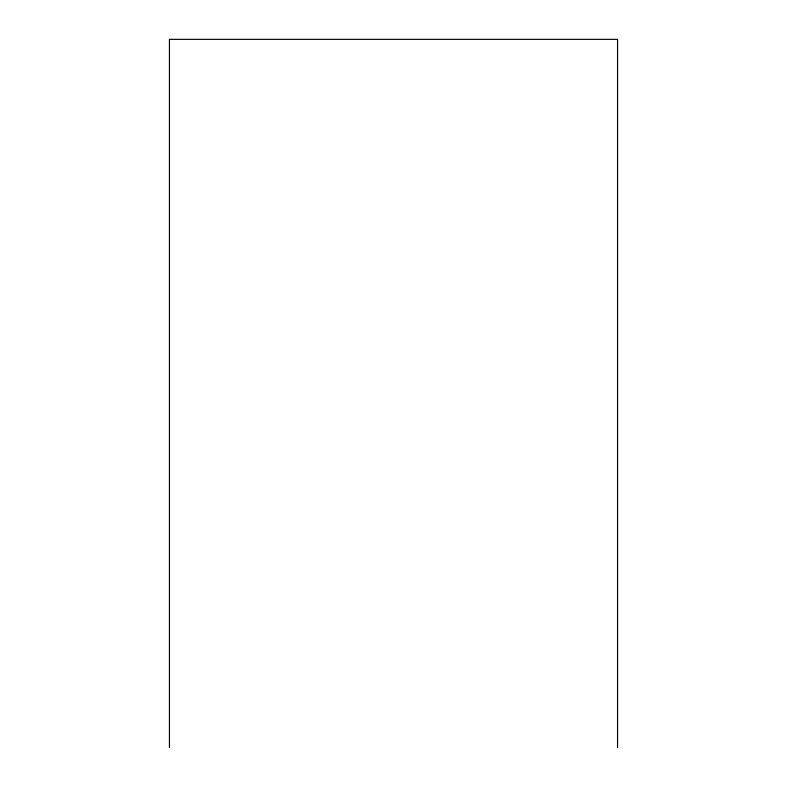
<?xml version="1.0" encoding="UTF-8"?>
<svg xmlns="http://www.w3.org/2000/svg" width="787" height="787" viewBox="0 0 787 787"><rect width="100%" height="100%" fill="white"/><g stroke="black" fill="none" stroke-linecap="round" stroke-linejoin="round"><path stroke-width="1.18" d="M617.559 747.65L617.559 39.35L169.441 39.35L169.441 747.65"/></g></svg>
